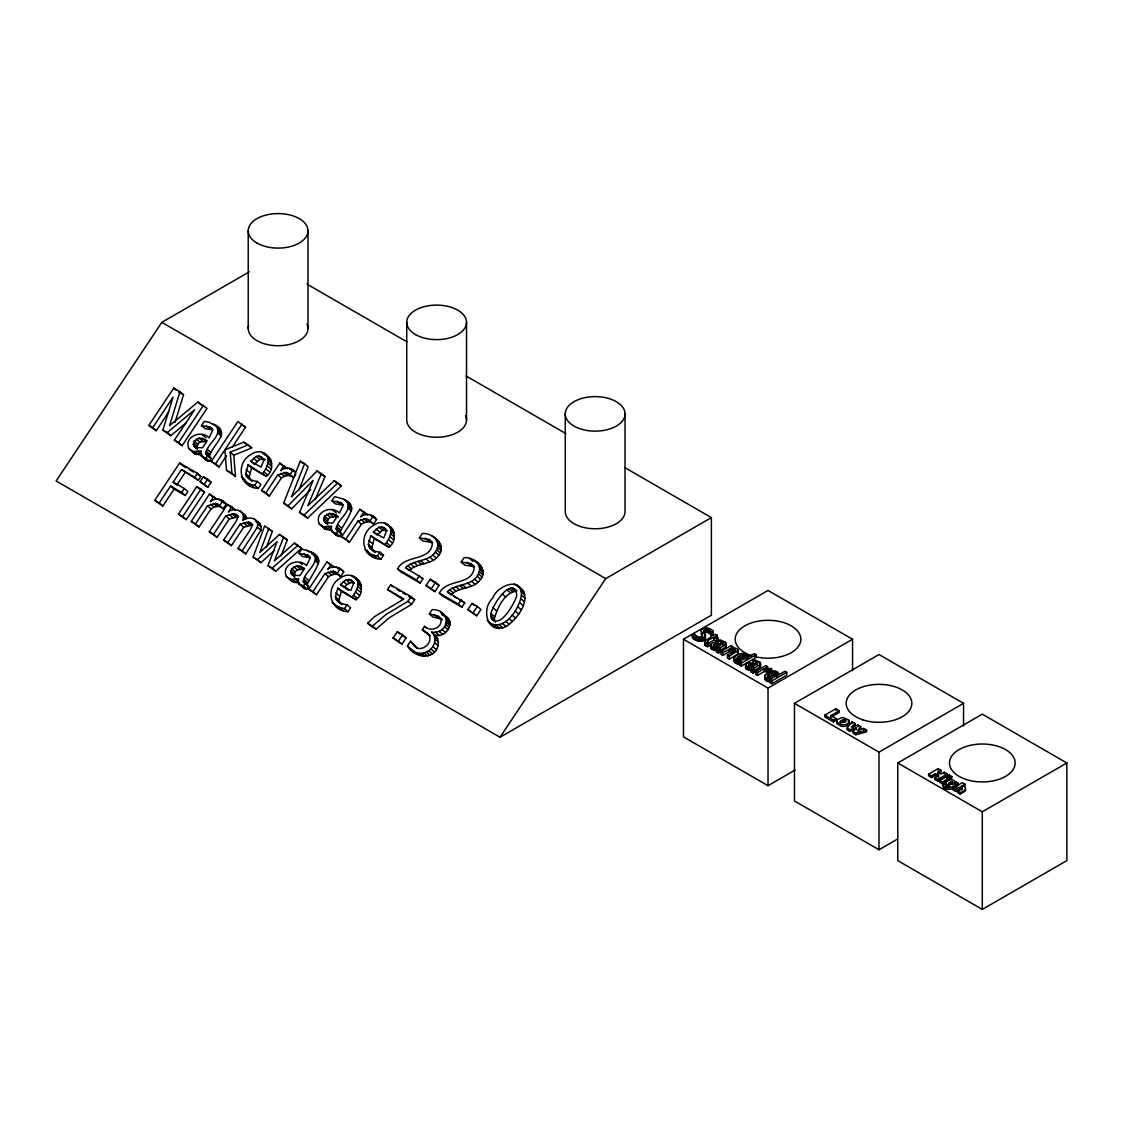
<?xml version="1.0" encoding="UTF-8"?>
<svg xmlns="http://www.w3.org/2000/svg" width="1123" height="1123" viewBox="0 0 1123 1123"><rect width="100%" height="100%" fill="white"/><g stroke="black" fill="none" stroke-linecap="round" stroke-linejoin="round"><path stroke-width="1.5" d="M739.776 664.086C737.306 664.549 732.378 662.205 735.046 659.369M734.245 657.881C734.386 661.096 738.878 661.545 741.348 661.054L739.439 662.163L739.439 665.027L741.292 666.093L756.116 657.531L756.116 654.667L754.263 653.6L748.465 656.941C746.416 650.161 731.873 653.825 734.231 661.419M770.364 678.896C755.835 677.534 776.765 664.788 779.053 674.6L784.851 671.259L786.704 672.34L786.704 675.19L771.88 683.753L770.027 682.686L770.027 679.822L771.936 678.713L770.364 678.896L770.364 681.759L768.918 681.689L765.605 680.299L765.1 677.716M200.596 454.745L201.298 450.885L193.17 451.53L188.917 448.681C183.47 436.763 201.129 429.421 209.145 437.802L212.682 430.334L210.338 427.33L201.48 425.561L204.218 421.448L209.383 422.318L216.655 426.529C222.214 436.945 205.93 444.132 205.902 454.085L211.138 458.352L209.608 461.286L205.888 460.248L200.596 454.745L207.699 461.006M298.03 582.514L298.732 578.654L290.618 579.3L286.351 576.464C280.918 564.532 298.564 557.19 306.579 565.585L310.116 558.103L307.786 555.099L298.915 553.33L301.652 549.231C330.415 555.113 315.409 567.34 306.902 584.929L308.586 586.136L307.056 589.056L305.133 588.789L298.03 582.514L303.336 588.017M330.962 530.014L331.664 526.14L323.536 526.785L319.283 523.95C313.836 512.032 331.496 504.69 339.497 513.071L343.048 505.589L340.704 502.599L331.847 500.83L334.584 496.717C363.347 502.613 348.327 514.839 339.82 532.414L341.504 533.622L339.974 536.541L338.051 536.275L330.962 530.014L336.254 535.517M193.324 444.638L194.265 440.988L199.136 438.167L202.393 438.433L207.194 440.735L202.463 447.824L195.135 447.389L193.324 444.638L197.451 449.326M196.876 447.712L197.816 444.062L199.866 442.097L205.944 441.507L202.393 438.433M290.773 572.407L291.713 568.771L296.57 565.936L299.827 566.203L304.628 568.505L299.911 575.594L292.57 575.158L290.773 572.407L294.886 577.096L291.348 574.021M294.31 575.481L295.251 571.832L297.314 569.866L303.378 569.277L299.827 566.203M323.691 519.907L324.631 516.257L329.502 513.422L332.759 513.702L337.56 516.004L332.829 523.079L325.488 522.658L323.691 519.907L327.818 524.595M327.242 522.981L328.183 519.331L330.232 517.366L336.31 516.777L332.759 513.702M946.282 783.166L945.945 785.468L949.861 786.647M245.712 473.597L248.099 464.838L266.376 476.419C279.739 466.073 265.168 444.511 251.37 454.282C235.128 462.76 239.059 487.733 258.276 488.407L260.901 484.462L257.349 481.388C252.675 480.953 246.442 479.016 245.712 473.597L249.264 476.671L250.485 479.914M249.264 476.671L251.636 467.912L248.099 464.838M335.44 596.917L337.812 588.157L356.089 599.738C369.453 589.393 354.896 567.831 341.083 577.601C324.842 586.08 328.772 611.038 347.99 611.712L350.615 607.782L347.063 604.707C342.389 604.272 336.156 602.321 335.44 596.917L338.978 599.991L340.199 603.219M338.978 599.991L341.364 591.231L337.812 588.157M368.358 544.402L370.73 535.643L389.021 547.224C402.385 536.878 387.828 515.317 374.015 525.087C357.774 533.565 361.704 558.538 380.922 559.212L383.547 555.267L379.995 552.193C375.307 551.758 369.074 549.821 368.358 544.402L371.91 547.477L373.117 550.719L374.998 552.362M371.91 547.477L374.282 538.717L370.73 535.643M490.751 615.839C490.007 607.276 513.604 573.053 516.833 595.499C515.106 602.419 498.359 632.965 490.751 615.839L494.288 618.913L495.425 622.31M494.288 618.913C497.222 608.175 504.087 593.028 516.299 591.119L512.748 588.045M262.824 473.344C267.063 467.954 271.738 457.749 264.045 453.131M352.552 596.664C356.202 591.512 360.75 583.469 355.626 577.826M385.47 544.15C389.12 539.012 393.682 530.968 388.544 525.311M410.541 641.219L417.11 648.224L410.541 641.219L407.452 645.851C415.735 661.279 442.322 659.019 437.591 638.594L431.611 632.179C450.056 634.256 451.544 609.382 432.187 609.607L429.309 613.944L432.846 617.018L441.255 618.984M431.611 632.179L435.148 635.253C446.35 638.299 456.626 621.145 444.413 615.348M954.676 784.079C956.473 774.533 938.21 783.784 949.861 784.991C947.068 789.09 942.843 779.853 942.618 785.117C946.956 790.283 954.087 786.928 958.186 783.278L958.186 784.921C955.701 789.399 942.899 792.038 942.871 785.244M410.962 649.136C420.17 659.819 439.149 648.476 434.039 635.534M245.74 553.906L242.203 550.832L257.321 527.249L257.743 523.964L256.76 521.184C253.307 516.72 246.92 517.535 242.68 520.314C246.723 511.33 234.482 506.613 228.334 512.032L231.759 506.88L227.52 504.438L209.271 531.825L217.062 537.341L229.289 518.98L237.964 516.847L236.363 520.96L223.603 540.093L231.408 545.624L243.649 527.263L252.31 525.171L250.682 529.228L237.936 548.375L245.74 553.906L260.859 530.323L261.294 527.038L260.311 524.244L254.359 519.065M407.958 569.656L405.6 567.606C414.247 558.678 431.092 562.525 436.594 549.793C441.381 540.682 430.923 532.611 422.29 533.565L419.37 537.945L422.908 541.019L432.72 542.535L429.168 539.461L419.37 537.945M409.137 570.681C417.237 562.174 432.144 565.515 438.84 555.169C444.624 548.094 439.065 539.686 432.257 536.078M474.074 560.209C480.869 563.816 486.427 572.239 480.644 579.314C473.948 589.645 459.054 586.304 450.955 594.825L447.403 591.751C456.064 582.823 472.895 586.655 478.398 573.923C483.185 564.813 472.727 556.741 464.094 557.696L461.174 562.09L464.725 565.164L474.524 566.666L470.986 563.592L461.174 562.09M488.589 622.395C504.409 632.403 519.402 608.82 521.451 595.008C521.563 575.706 496.731 585.925 492.772 598.11C480.546 609.256 487.382 635.323 506.038 626.536C517.563 619.124 533.523 598.194 519.107 586.683M718.467 640.672L719.997 639.787L725.556 642.328C726.932 647.129 715.463 646.511 719.59 652.309L718.706 652.982L716.516 651.958L716.895 647.648L712.164 646.68L711.126 644.125C714.453 639.169 722.061 647.901 723.226 642.496L718.467 640.672L718.467 643.535L722.538 644.841L722.538 641.977M719.183 651.087L725.64 647.045L726.02 646.132L724.265 644.223M753.126 660.675L754.656 659.791L760.201 662.345C761.591 667.146 750.108 666.529 754.249 672.312L753.351 672.986L751.175 671.961L751.54 667.652L746.809 666.697L745.77 664.142C749.111 659.187 756.705 667.904 757.871 662.5L753.126 660.675L753.126 663.539L757.183 664.844L757.183 661.98M753.828 671.091L760.299 667.048L760.201 662.345M210.254 457.987L209.454 457.159C210.633 445.55 232.966 433.029 213.595 424.045M307.702 585.757L303.35 581.854C303.364 571.902 319.648 564.715 314.103 554.299M340.62 533.257L336.268 529.354C336.296 519.388 352.58 512.214 347.021 501.784M716.895 647.648L717.007 649.487L719.59 649.445M751.119 668.185L751.175 671.961M750.992 671.526L751.54 667.652M186.446 422.641L170.822 435.668L162.905 430.081L172.998 397.205L152.714 427.652L156.265 430.727L168.815 411.874M156.265 430.727L148.84 425.42L173.714 388.095L179.975 391.702L169.559 425.673L197.873 402.034L207.011 408.337L182.151 445.663L174.388 440.16L194.616 409.797L167.271 432.594L162.905 430.081M175.09 422.276L183.512 394.777L179.975 391.702M716.895 650.512L711.196 648.757L711.126 644.125M751.54 670.515L745.854 668.775L746.669 666.248M713.667 644.686L714.2 646.118L717.625 646.918L720.264 645.388L716.628 643.928L714.172 644.265L713.667 647.55L718.144 647.171L718.144 644.307M274.517 550.326L260.957 562.679L253.124 557.134L264.677 525.887L272.384 531.361L266.376 547.462M268.832 528.287L259.82 552.446L279.487 534.436L287.277 539.952L281.073 555.955M283.726 536.878L274.433 560.882L294.437 543.069L301.624 548.235L275.753 571.228L267.948 565.697L277.128 541.637L257.406 559.619L253.124 557.134M703.953 633.428L704.163 630.017L707.897 629.371L711.378 632.221L711.378 635.085L707.897 632.221L704.163 632.881L704.163 630.017M310.706 489.53L291.615 508.873L283.6 503.216L300.262 461.16L304.614 463.673L291.489 496.913L317.135 470.902L325.024 476.475L315.254 499.595M298.788 490.484L308.165 466.733L304.614 463.673M713.877 637.232L713.877 640.096L716.544 641.64L717.934 640.84L717.934 637.976L716.544 638.776L713.877 637.232C712.473 638.383 703.882 641.149 708.964 643.1L708.964 645.964L707.687 646.694L704.921 645.135L704.584 641.373L712.024 636.165L710.747 635.436L713.189 634.032L713.189 631.182C710.48 627.813 703.728 625.974 701.159 630.27L702.535 637.555M837.014 721.401L836.719 722.089A5.713 3.299 0 0 0 837.351 724.04L841.057 726.132A5.559 3.215 0 0 0 843.387 726.455A5.461 3.144 0 0 0 846.658 725.879L848.876 724.405A5.376 3.102 0 0 0 848.904 721.794L848.188 721.078M321.487 473.401L307.786 505.757L334.177 480.728L341.406 485.936L307.604 518.096L299.56 512.439L313.12 480.419L288.078 505.799L283.6 503.216M738.092 650.315L729.29 656.309L727.451 655.242L727.451 658.106L729.29 659.173L737.699 654.091L737.797 649.417L735.663 648.097L731.087 647.774L732.996 646.68L731.157 645.599L720.952 651.494L720.952 654.358L722.805 655.425L729.403 651.607L733.852 651.775L733.852 648.912L731.143 648.631L722.805 652.561L720.952 651.494M949.061 783.166C955.589 786.226 950.212 777.832 949.061 784.823M201.157 456.135L206.071 458.212L207.601 455.278L206.716 454.913M298.606 583.918L303.505 585.981L305.035 583.062L304.151 582.683M331.524 531.404L336.423 533.467L337.953 530.547L337.068 530.182M701.159 630.27L702.591 635.421C700.485 638.692 695.432 636.348 694.098 633.428L692.147 634.551C695.151 638.215 702.451 640.447 705.469 635.8L703.953 630.564M692.147 634.551L692.147 637.415C695.151 641.065 702.451 643.297 705.469 638.664L705.426 634.692M840.341 721.373L843.485 719.562L845.647 720.812L842.503 722.622L840.341 721.373L840.341 723.086M961.92 789.385L959.716 789.048L955.519 791.378L952.865 789.848L952.865 788.192L955.519 789.722C959.112 785.567 966.566 787.546 957.512 790.887L957.512 792.529L960.179 794.073L965.612 790.76L965.401 788.964M249.39 271.794L161.824 322.343L56.15 480.981L500.03 737.25L711.392 615.222L711.392 517.605L625.034 467.744M182.151 445.663L178.599 442.602L203.46 405.277M162.821 506.024L159.269 502.95L170.57 486.006L174.107 489.081L162.821 506.024L154.749 500.353L179.624 463.027L197.409 473.288L200.961 476.363L198.322 480.321L181.505 469.582L173.167 482.104L175.539 484.153M176.718 485.164L185.056 472.657M184.312 488.533L187.864 491.607L185.253 495.51L181.715 492.436L184.312 488.533L173.167 482.104M198.322 480.321L194.77 477.247L197.409 473.288M226.565 455.699L219.041 466.971L211.264 461.455L237.795 421.63L245.572 427.147L232.25 447.165M178.515 514.067L196.75 486.666L200.989 489.123L204.54 492.197L186.292 519.584L178.515 514.067L186.292 519.584M200.062 481.697L203.375 476.728L207.615 479.184L211.166 482.258L207.853 487.228L200.062 481.697L207.853 487.228M219.041 466.971L215.504 463.897L242.035 424.073M182.754 516.51L200.989 489.123M204.302 484.153L207.615 479.184M213.735 496.478L210.31 501.616C215.349 497.391 222.48 498.907 226.27 504.073L223.182 508.719C220.136 504.774 214.549 506.557 211.068 508.873L199.038 526.94L191.247 521.409L209.496 494.022L217.286 499.538L214.451 497.91M199.038 526.94L195.486 523.865L207.516 505.799L215.813 503.329L223.182 508.719M217.062 537.341L213.51 534.267L225.751 515.906L234.412 513.773L238.638 516.426M244.126 480.953L250.022 484.181L254.724 485.333L257.349 481.388M295.812 474.313L293.496 477.794C290.464 473.864 284.863 475.647 281.382 477.963L269.352 496.015L261.561 490.498L279.809 463.111L287.6 468.628L283.361 466.185M231.408 545.624L227.871 542.563L240.097 524.202L248.759 522.097L253.012 524.764M269.352 496.015L265.8 492.941L277.83 474.889L286.14 472.404L291.84 476.25M284.049 465.554L280.624 470.691C285.102 466.986 291.798 467.519 295.405 472.123M293.496 477.794L289.945 474.72L293.047 470.074M364.105 511.779L360.68 516.917C365.719 512.635 372.878 514.32 376.654 519.373L373.552 524.02C370.52 520.089 364.919 521.872 361.438 524.174L349.407 542.241L341.631 536.724L359.865 509.323L367.656 514.853L364.835 513.211M331.187 564.279L327.762 569.431C332.787 565.15 339.96 566.834 343.722 571.888L340.634 576.52C337.588 572.59 332.001 574.372 328.52 576.689L316.489 594.741L308.699 589.224L326.947 561.837L334.738 567.354L330.499 564.911M349.407 542.241L345.87 539.166L357.9 521.114L366.196 518.629L373.552 524.02M316.489 594.741L312.938 591.681L324.968 573.614L333.278 571.144L338.978 574.976M373.103 516.299L370.014 520.946L368.358 519.402M340.634 576.52L337.082 573.446L340.171 568.814M366.772 551.758L372.668 554.987L377.37 556.138L379.995 552.193M333.854 604.272L339.736 607.501L344.452 608.638L347.063 604.707M405.6 567.606L422.978 578.668L420.072 583.034L401.122 572.084L397.57 569.01C404.252 554.551 430.306 561.64 432.383 543.785L429.168 539.461M387.519 589.505L390.622 584.844L411.074 596.65L414.612 599.724L411.509 604.385L389.47 617.622L376.051 629.133L371.166 626.311L367.614 623.237L374.408 616.724L403.915 598.98L387.519 589.505L402.989 599.471M420.072 583.034L416.521 579.959L419.426 575.594M367.614 623.237L372.499 626.058L385.919 614.548L407.958 601.31L411.074 596.65M426.08 585.476L430.221 579.243L435.542 582.318L439.093 585.392L434.938 591.61L426.08 585.476L434.938 591.61M393.148 637.99L397.303 631.758L402.61 634.818L406.161 637.892L402.02 644.125L393.148 637.99L402.02 644.125M431.386 588.55L435.542 582.318M398.468 641.051L402.61 634.818M447.403 591.751L464.782 602.812L461.876 607.164L442.925 596.229L439.374 593.155C446.056 578.696 472.123 585.785 474.187 567.929L470.986 563.592M430.039 635.66L422.29 629.694L424.522 626.353C430.516 632.024 441.564 628.655 441.114 619.854L437.717 615.909L429.309 613.944M461.876 607.164L458.324 604.09L461.23 599.738M467.884 609.607L472.025 603.388L477.345 606.448L480.897 609.522L476.742 615.755L467.884 609.607L476.742 615.755M473.19 612.681L477.345 606.448M500.03 737.25L605.718 578.612L711.392 517.605M945.791 786.633L945.959 784.724M737.6 657.18L736.997 658.892L741.026 660.38L747.202 657.671C746.219 653.095 740.001 654.821 737.6 657.18L736.927 660.942M768.188 674.839L767.585 676.551L771.613 678.039L777.79 675.33C776.807 670.754 770.589 672.48 768.188 674.839L768.188 677.702L773.326 675.33L777.341 676.846L777.341 673.982M854.631 729.95L849.872 731.34L847.135 729.768L847.135 728.055L852.146 721.752L855.094 723.465L855.094 725.177L852.61 727.592M855.094 723.465L851.36 727.086L857.986 725.135L860.751 726.721L857.41 730.596L863.713 728.434L866.647 730.132L866.647 731.845L855.754 734.751L853.031 733.179L853.031 731.466L856.217 727.76L856.217 729.487M858.519 731.017L860.751 728.434L860.751 726.721M262.361 459.012L259.778 459.504L254.317 464.29L250.766 461.216L256.226 456.429L258.823 455.938L264.86 459.784L258.823 455.938M375.784 534.071L373.412 532.021L378.872 527.234L383.954 527.529L386.312 529.579M376.963 535.095L382.424 530.309L387.491 530.603M342.852 586.585L340.494 584.536L345.954 579.749L351.022 580.029L354.573 583.104L348.537 579.257M344.031 587.61L346.81 584.578L352.089 582.332M299.56 512.439L304.052 515.036L337.855 482.862M267.948 565.697L272.215 568.154L298.072 545.16M748.816 664.269L748.339 665.7L750.29 666.655L752.284 666.922L754.923 665.392L749.911 663.918L748.816 664.269L748.816 667.132M751.175 669.097L753.351 670.122L754.249 669.448M949.272 784.415L951.378 783.461L952.922 784.051M840.664 722.524C842.503 719.169 847.219 724.349 845.549 720.306M737.6 660.043L742.738 657.671L746.318 658.654L746.318 655.79M795.182 769.999L768.02 785.693L683.472 736.885L683.472 639.268L768.02 590.445L852.554 639.268L852.554 670.642M711.378 632.221L713.189 631.182M717.288 638.131L717.288 635.267L715.267 636.432L717.934 637.976M704.584 641.373L707.687 643.83L713.877 640.096M727.451 655.242C728.378 653.712 738.85 651.143 733.852 648.912M739.439 662.163L741.292 663.23L756.116 654.667M755.611 671.498L757.464 672.565L764.187 668.69L769.887 669.757L769.887 672.621L764.187 671.554L757.464 675.428L755.611 674.361L755.611 671.498L765.802 665.616L767.655 666.683L765.746 667.792L771.613 668.761L771.613 671.624L771.08 668.396M769.887 669.757L771.613 668.761M770.027 679.822L771.88 680.889L786.704 672.34M683.472 639.268L768.02 688.076L852.554 639.268M897.123 839.316L879 849.774L794.452 800.966L794.452 703.335L879 654.527L963.548 703.335L963.548 726.005M830.908 715.562L836.2 718.622L836.2 720.334L833.491 721.892L824.801 716.881L824.801 715.154L835.793 708.81L839.19 710.775L839.19 712.487L830.908 717.274L830.908 715.562L839.19 710.775M824.801 715.154L833.491 720.18L836.2 718.622M794.452 703.335L879 752.143L963.548 703.335M897.768 762.98L982.302 714.172L1066.85 762.98L1066.85 860.611L982.302 909.419L897.768 860.611L897.768 762.98L982.302 811.789L1066.85 762.98M937.551 776.555L935.403 775.305L931.543 777.537L928.595 775.839L928.595 774.182L938.14 768.665L941.102 770.364L941.102 772.02L937.747 773.958L937.747 772.301L941.102 770.364M928.595 774.182L931.543 775.881L935.403 773.649L938.631 775.516L938.631 777.172M937.747 772.301L940.976 774.154L944.317 772.231L947.293 773.944L947.293 775.6L937.733 781.117L934.771 779.404L934.771 777.748L938.631 775.516M934.771 777.748L937.733 779.46L947.293 773.944M939.614 780.541L946.535 776.555L949.188 778.085L949.188 779.741L942.267 783.728L939.614 782.198L939.614 780.541L942.267 782.071L949.188 778.085M947.363 776.077L949.174 775.024L951.827 776.555L951.827 778.211L950.016 779.264L950.016 777.607L947.363 776.077L947.363 777.72M950.016 777.607L951.827 776.555M954.676 782.436L955.701 781.833L958.186 783.278M952.865 788.192L962.425 782.675L965.064 784.205L965.064 785.861M965.064 784.205L961.555 786.24C968.04 785.595 965.948 792.206 960.179 792.417L957.512 790.887M230.243 452.19L248.211 444.862L251.749 447.937L233.795 455.264L230.243 452.19L231.914 473.373L235.465 476.447L233.795 455.264M248.211 444.862L243.649 442.223L224.895 449.804L226.495 470.242L235.465 476.447M847.135 728.055L849.872 729.627L856.217 727.76M853.031 731.466L855.754 733.038L866.647 730.132M188.917 448.681L194.77 453.832L201.761 454.661L198.209 451.586M319.283 523.95L325.137 529.087L332.127 529.93L328.576 526.855M288.653 578.527L294.156 582.374L299.195 582.43M754.319 667.89L749.911 666.781L749.911 663.918M212.584 429.927L205.018 428.635L201.48 425.561M342.95 505.196L335.384 503.904L331.847 500.83M310.032 557.71L302.466 556.404L298.915 553.33M380.613 554.734L383.547 555.267M376.654 519.373L370.52 515.471M222.508 502.22L226.27 504.073M255.37 521.17L257.911 522.125M522.658 589.757L514.348 583.932M311.773 553.737L317.655 557.373M355.008 578.542L359.163 580.9M707.953 645.514L708.964 645.964M441.479 614.281L447.965 618.422M719.59 652.309L718.874 651.817M717.288 635.267L715.267 634.298L713.414 635.365L712.136 634.621M306.902 284.077L406.877 341.799M465.961 375.91L565.95 433.632M161.824 322.343L605.718 578.612M242.75 425.519L245.572 427.147M178.515 391.885L183.512 394.777M320.687 473.962L325.024 476.475M341.406 485.936L334.177 480.728M251.749 447.937L243.649 442.223M250.766 461.216L261.083 467.168L263.68 460.739L261.308 456.724M373.412 532.021L383.715 537.973L386.326 531.544L383.954 527.529M251.636 467.912L266.376 476.419M374.282 538.717L389.021 547.224M436.426 583.848L439.093 585.392M420.213 577.068L422.978 578.668M453.72 596.411L456.485 598.012M459.251 599.612L464.782 602.812M148.84 425.42L152.714 427.652M174.388 440.16L178.599 442.602M211.264 461.455L215.504 463.897M226.495 470.242L231.914 473.373M261.561 490.498L265.8 492.941M341.631 536.724L345.87 539.166M397.57 569.01L416.521 579.959M439.374 593.155L458.324 604.09M183.175 466.087L186.137 467.8M189.099 469.512L193.549 472.081M196.511 473.794L200.961 476.363M208.331 480.63L211.166 482.258M397.093 589.603L400.013 591.288M402.932 592.972L405.852 594.657M408.772 596.341L414.612 599.724M181.505 469.582L194.77 477.247M200.301 489.74L204.54 492.197M232.489 508.326L235.311 509.954L231.759 506.88M268.229 528.961L272.384 531.361M287.277 539.952L279.487 534.436M299.195 546.845L301.624 548.235M422.29 629.694L430.123 635.59M170.57 486.006L181.715 492.436M340.494 584.536L350.797 590.487L353.394 584.044L351.022 580.029M174.107 489.081L185.253 495.51M345.505 588.452L348.453 590.151M341.364 591.231L356.089 599.738M402.174 635.59L406.161 637.892M154.749 500.353L159.269 502.95M191.247 521.409L195.486 523.865M209.271 531.825L213.51 534.267M223.603 540.093L227.871 542.563M237.936 548.375L242.203 550.832M308.699 589.224L312.938 591.681M343.722 571.888L338.907 567.901M221.456 500.086L222.719 500.998L219.631 505.645L217.974 504.087M392.095 528.386L386.691 523.936M267.597 456.205L269.45 457.58M350.573 504.859L343.961 499.314M217.146 427.119L220.206 429.59M736.814 651.48L738.092 653.179M243.677 513.941L246.653 517.661L243.115 514.587M413.559 645.164C420.325 654.723 435.626 641.682 427.765 633.54M516.945 584.971L520.496 588.045M520.581 588.929L524.132 591.989M521.367 591.695L524.904 594.769M514.46 588.705L516.833 590.754M521.451 595.008L525.003 598.082M510.909 588.017L514.46 591.091M520.861 598.671L524.413 601.746M508.944 588.592L512.495 591.667M476.082 561.612L481.177 566.315M478.735 565.108L482.286 568.168M506.852 589.786L510.404 592.86M469.484 558.37L473.036 561.444M479.381 567.185L482.918 570.259M519.612 602.546L523.164 605.62M479.549 569.389L483.087 572.463M479.212 571.635L482.764 574.709M466.873 562.258L470.425 565.332M517.689 606.617L521.24 609.691M502.318 594.025L505.869 597.099M478.398 573.923L481.949 576.997M434.278 537.482L439.374 542.184M436.931 540.963L440.469 544.037M477.093 576.239L480.644 579.314M437.563 543.041L441.114 546.115M515.106 610.898L518.658 613.972M437.731 545.259L441.283 548.333M474.65 579.201L478.187 582.276M437.409 547.505L440.96 550.579M425.07 538.128L428.607 541.202M512.074 615.053L515.625 618.127M436.594 549.793L440.146 552.867M471.758 581.405L475.31 584.479M435.289 552.109L438.84 555.169M508.958 618.534L512.509 621.595M467.898 583.146L471.435 586.22M432.846 555.071L436.384 558.145M493.067 607.894L496.619 610.968M505.771 621.328L509.323 624.402M462.479 584.774L466.017 587.848M429.955 557.261L433.506 560.335M459.742 585.462L463.294 588.536M502.486 623.462L506.038 626.536M490.976 613.579L494.527 616.639M389.863 526.996L393.415 530.07M384.389 522.953L386.761 525.003M426.094 559.015L429.632 562.09M390.65 528.975L394.187 532.049M455.798 586.655L459.349 589.729M491.046 617.734L494.597 620.808M499.272 624.851L502.809 627.925M390.888 531.249L394.44 534.323M371.825 515.401L375.377 518.461M491.874 619.25L494.246 621.286M472.025 603.388L474.397 605.437M390.607 533.79L394.159 536.864M496.226 625.413L499.777 628.487M317.135 470.902L319.493 472.951M420.676 560.63L424.213 563.704M452.429 588.101L455.966 591.175M381.455 526.743L385.007 529.817M359.865 509.323L362.238 511.372M493.376 625.16L496.928 628.234M487.157 620.149L492.141 625.469M378.872 527.234L382.424 530.309M389.779 536.527L393.331 539.601M490.709 624.079L494.26 627.153M417.938 561.332L421.49 564.406M449.621 589.8L453.173 592.874M300.262 461.16L302.634 463.209M366.196 518.629L369.748 521.704M348.369 504.704L351.92 507.778M388.418 539.475L391.969 542.549M376.191 529.003L379.742 532.063M363.726 518.658L367.277 521.732M413.994 562.525L417.545 565.585M348.397 506.361L351.948 509.435M348.004 508.158L351.555 511.232M430.221 579.243L433.773 582.318M360.96 519.486L364.512 522.56M340.704 502.599L343.077 504.648M386.523 542.634L390.06 545.694M410.611 563.957L414.162 567.031M336.816 501.181L340.353 504.255M357.9 521.114L361.438 524.174M407.817 565.655L411.369 568.729M291.769 469.175L295.321 472.25M289.271 468.235L291.643 470.27M279.809 463.111L282.182 465.161M368.751 540.402L372.289 543.476M332.787 510.024L336.339 513.099M336.17 515.134L338.528 517.184M267.218 456.191L270.769 459.265M286.14 472.404L289.678 475.478M261.743 452.148L265.295 455.222M268.004 458.17L271.555 461.244M283.67 472.446L287.221 475.52M368.765 546.115L372.317 549.189M369.565 547.645L373.117 550.719M372.387 550.116L374.745 552.165M268.257 460.444L271.794 463.518M329.502 513.422L333.04 516.496M377.37 556.138L380.922 559.212M280.904 473.26L284.456 476.334M197.873 402.034L201.424 405.108M267.962 462.985L271.513 466.059M440.497 612.344L444.048 615.418M445.649 617.004L449.186 620.064M326.695 514.292L330.232 517.366M337.672 524.623L341.224 527.698M372.668 554.987L376.205 558.061M446.378 618.731L449.93 621.805M365.045 549.723L370.323 554.832M446.645 620.57L450.197 623.644M369.074 553.442L372.611 556.503M267.134 465.722L270.685 468.796M277.83 474.889L281.382 477.963M256.226 456.429L259.778 459.504M324.631 516.257L328.183 519.331M336.577 526.575L340.129 529.649M446.421 622.493L449.958 625.567M437.717 615.909L442.378 619.784M336.1 528.147L339.651 531.221M173.714 388.095L176.072 390.144M323.803 518.068L327.354 521.142M336.268 529.354L341.504 533.622M253.545 458.198L257.097 461.258M265.772 468.67L269.323 471.744M434.011 614.492L437.563 617.566M445.705 624.514L449.256 627.589M218.002 429.449L221.554 432.523M324.266 521.521L326.639 523.571M444.511 626.634L448.049 629.708M336.423 533.467L339.974 536.541M218.03 431.092L221.582 434.166M263.877 471.814L267.428 474.889M334.514 533.2L338.051 536.275M217.637 432.888L221.189 435.963M325.867 527.066L329.418 530.14M210.338 427.33L212.71 429.379M323.536 526.785L327.088 529.859M390.622 584.844L392.994 586.894M442.055 629.456L445.606 632.53M206.45 425.912L210.001 428.986M407.958 601.31L411.509 604.385M439.093 631.308L442.63 634.383M304.052 515.036L307.604 518.096M435.612 632.221L439.149 635.295M288.078 505.799L291.615 508.873M246.105 469.596L249.657 472.671M424.522 626.353L426.894 628.389M202.421 434.769L205.972 437.83M246.119 475.31L249.671 478.384M435.036 639.029L438.588 642.103M246.934 476.84L252.113 481.36M423.975 630.663L427.526 633.737M254.724 485.333L258.276 488.407M199.136 438.167L202.673 441.227M434.601 642.693L438.152 645.767M241.263 476.517L244.814 479.591L247.678 484.027M250.022 484.181L253.573 487.256M196.328 439.023L199.866 442.097M242.414 478.917L245.965 481.992M246.428 482.623L249.98 485.697M207.306 449.354L210.857 452.429M353.773 576.45L357.311 579.524M356.932 579.496L360.483 582.57M351.471 575.467L353.829 577.517M357.718 581.475L361.269 584.55M432.72 646.511L436.271 649.585M194.265 440.988L197.816 444.062M206.211 451.306L209.762 454.38M357.97 583.763L361.522 586.838M205.748 452.878L209.285 455.952M193.437 442.799L196.988 445.873M207.601 455.278L211.138 458.352M205.902 454.085L209.454 457.159M336.409 566.961L338.781 569.01M430.881 648.897L434.419 651.972M357.676 586.304L361.227 589.364M193.9 446.252L196.272 448.302M326.947 561.837L329.32 563.886M428.846 650.793L432.397 653.867M206.071 458.212L209.608 461.286M345.954 579.749L349.492 582.823M356.861 589.042L360.399 592.116M195.5 451.811L199.052 454.871M311.043 551.814L314.594 554.888M333.278 571.144L336.816 574.218M426.642 652.182L430.179 655.256M193.17 451.53L196.722 454.604M315.437 557.219L318.988 560.293M343.273 581.503L346.81 584.578M355.486 591.989L359.037 595.064M306.818 550.088L309.19 552.137M330.808 571.172L334.359 574.246M315.465 558.861L319.016 561.935M424.241 653.067L427.793 656.141M167.271 432.594L170.822 435.668M315.072 560.672L318.623 563.746M328.042 572L331.594 575.074M397.303 631.758L399.662 633.807M294.437 543.069L297.988 546.143M421.743 653.446L425.294 656.52M307.786 555.099L310.145 557.148M353.591 595.134L357.142 598.208M419.216 653.291L422.767 656.365M303.884 553.695L307.435 556.769M416.675 652.589L420.213 655.664M324.968 573.614L328.52 576.689M414.092 651.368L417.644 654.442M407.452 645.851L411.004 648.926M256.76 521.184L260.311 524.244M203.375 476.728L205.734 478.777M257.743 523.964L261.294 527.038M335.819 592.916L339.371 595.99M240.125 510.867L245.586 515.555M299.855 562.539L302.227 564.588M372.499 626.058L376.051 629.133M257.321 527.249L260.859 530.323M243.326 517.198L245.684 519.247M248.759 522.097L252.31 525.171L250.654 522.714M227.52 504.438L231.071 507.512M179.624 463.027L181.982 465.062M335.847 598.629L339.385 601.703M336.647 600.145L341.827 604.665M246.372 522.139L249.91 525.199M296.57 565.936L300.122 569.01M218.957 499.145L221.315 501.195M344.452 608.638L347.99 611.712M234.412 513.773L237.964 516.847L236.279 514.376M243.48 522.841L247.032 525.901M293.763 566.792L297.314 569.866M209.496 494.022L213.047 497.096M232.04 513.829L235.591 516.903M304.754 577.138L308.306 580.212M339.736 607.501L343.287 610.561M332.127 602.237L337.391 607.346M336.142 605.943L339.693 609.017M229.148 514.545L232.7 517.619M303.645 579.075L307.197 582.149M196.75 486.666L199.122 488.716M215.813 503.329L219.364 506.403M240.097 524.202L243.649 527.263M291.713 568.771L295.251 571.832M303.182 580.647L306.733 583.721M213.356 503.357L216.893 506.431M290.871 570.568L294.423 573.642M305.035 583.062L308.586 586.136M303.35 581.854L306.902 584.929M225.751 515.906L229.289 518.98M210.591 504.185L214.128 507.259M303.505 585.981L307.056 589.056M295.644 579.356L298.016 581.405M301.582 585.715L305.133 588.789M292.949 579.58L296.486 582.655M207.516 505.799L211.068 508.873M290.618 579.3L294.156 582.374M286.351 576.464L292.205 581.602M272.215 568.154L275.753 571.228M257.406 559.619L260.957 562.679M205.888 460.248L204.147 457.819M322.834 527.024L325.137 529.087M192.468 451.755L194.77 453.832M288.302 473.176L289.945 474.72M335.44 571.902L337.082 573.446M412.169 650.02L414.499 652.21M954.213 782.534L954.747 783.503M435.148 635.253L437.591 638.594M367.446 550.396L368.597 552.797M701.159 633.133L701.215 634.242M705.469 638.664L704.893 633.232M982.302 811.789L982.302 909.419M962.004 788.009L962.004 789.666M961.92 787.728L961.821 789.988M961.597 787.462L961.597 789.118M961.063 787.265L961.063 788.922M960.446 787.223L960.446 788.879M960.179 792.417L960.179 794.073M955.701 781.833L955.701 783.489M955.519 789.722L955.519 791.378M952.781 783.222L952.781 784.879M952.557 782.057L952.557 783.714M952.009 781.847L952.009 783.503M951.378 781.805L951.378 783.461M949.174 775.024L949.174 776.681M949.272 782.759L949.16 785.188M946.535 776.555L946.535 778.211M945.791 784.977L945.763 786.844M944.317 772.231L944.317 773.887M943.685 783.068L943.685 784.724M942.267 782.071L942.267 783.728M938.14 768.665L938.14 770.322M937.733 779.46L937.733 781.117M935.403 773.649L935.403 775.305M931.543 775.881L931.543 777.537M879 752.143L879 849.774M863.713 728.434L863.713 730.147M857.986 725.135L857.986 726.848M855.754 733.038L855.754 734.751M852.146 721.752L852.146 723.465M849.872 729.627L849.872 731.34M845.1 719.899L845.1 721.612M844.37 719.632L844.37 721.345M843.485 719.562L843.485 721.275M835.793 708.81L835.793 710.522M833.491 720.18L833.491 721.892M776.905 673.449L776.905 676.313M776.33 673.028L776.33 675.892M775.642 672.705L775.642 675.569M774.912 672.509L774.912 675.372M774.14 672.424L774.14 675.288M773.326 672.466L773.326 675.33M771.88 680.889L771.88 683.753M771.557 672.916L771.557 675.779M769.606 673.842L769.606 676.706M769.199 669.182L769.199 672.045M768.918 678.825L768.918 681.689M768.23 668.775L768.23 671.624M768.02 688.076L768.02 785.693M767.585 678.531L767.585 681.394M767.079 668.55L767.079 671.414M766.391 677.997L766.391 680.861M765.718 668.522L765.718 671.386M765.605 677.436L765.605 680.299M765.1 674.853L765.086 679.71M764.833 675.541L764.819 679.078M764.187 668.69L764.187 671.554M760.664 663.272L760.58 666.599M760.299 664.198L760.299 667.048M757.464 672.565L757.464 675.428M755.442 661.236L755.442 664.1M754.459 667.792L754.459 670.656M753.351 670.122L753.351 672.986M752.789 664.311L752.789 667.174M752.466 669.87L752.466 672.733M751.666 669.49L751.666 672.354M751.273 663.946L751.273 666.795M750.052 667.567L750.052 670.431M748.76 667.371L748.76 670.234M747.693 667.09L747.693 669.94M747.637 654.962L747.637 657.825M746.753 656.323L746.753 659.187M746.809 666.697L746.809 669.547M745.77 664.142L745.854 668.775M745.742 655.369L745.742 658.232M745.504 665.013L745.504 667.876M745.054 655.046L745.054 657.91M744.324 654.849L744.324 657.713M743.552 654.765L743.552 657.629M742.738 654.807L742.738 657.671M741.292 663.23L741.292 666.093M740.969 655.256L740.969 658.12M739.018 656.183L739.018 659.047M738.33 661.166L738.33 664.03M737.797 649.417L737.699 654.091M736.997 660.871L736.997 663.735M735.804 660.338L735.804 663.188M735.018 659.777L735.018 662.64M734.835 649.319L734.835 652.168M734.512 657.194L734.498 662.051M732.631 648.687L732.631 651.537M731.143 648.631L731.143 651.494M729.403 648.743L729.403 651.607M729.29 656.309L729.29 659.173M726.02 643.268L725.935 646.581M725.556 642.328L725.64 647.045M722.805 652.561L722.805 655.425M720.784 641.219L720.784 644.083M719.815 647.789L719.815 650.652M718.706 650.119L718.706 652.982M717.822 649.866L717.822 652.73M717.007 649.487L717.007 652.351M716.544 638.776L716.544 641.64M716.628 643.928L716.628 646.792M716.46 648.168L716.516 651.958M715.393 647.564L715.393 650.428M715.253 643.914L715.253 646.778M714.172 644.265L714.172 647.129M714.116 647.367L714.116 650.231M713.035 647.073L713.035 649.936M712.164 646.68L712.164 649.543M711.196 645.893L711.196 648.757M710.845 645.009L710.845 647.873M710.115 630.733L710.115 633.597M708.964 629.821L708.964 632.684M708.22 640.503L708.22 643.367M707.897 629.371L707.897 632.221M707.687 643.83L707.687 646.694M706.732 629.161L706.732 632.024M705.974 643.114L705.974 645.978M705.623 629.231L705.623 632.095M705.005 636.685L705.005 639.549M704.921 642.272L704.921 645.135M704.697 629.568L704.697 632.431M703.995 637.471L703.995 640.335M703.054 637.92L703.054 640.784M702.156 633.695L702.156 636.559M702.029 638.229L702.029 641.093M701.749 632.825L701.749 635.688M700.934 638.383L700.934 641.233M699.755 638.383L699.755 641.247M698.548 638.243L698.548 641.107M697.369 637.962L697.369 640.826M696.232 637.541L696.232 640.405M695.109 636.966L695.109 639.829M693.663 635.955L693.663 638.819M625.034 413.882A29.886 17.252 0 0 1 580.198 428.832A29.886 17.252 0 0 1 580.198 398.932A29.886 17.252 0 0 1 625.034 413.882L625.034 511.498A29.886 17.252 0 0 1 595.148 528.765A29.886 17.252 0 0 1 565.262 511.498L565.262 413.882M466.522 322.357L466.522 419.988M406.737 322.357L406.737 419.988A29.886 17.252 0 0 0 440.525 437.1A29.886 17.252 0 0 0 465.498 415.524M307.997 230.847L307.997 328.463M248.225 230.847L248.225 328.463M751.596 655.678A32.834 18.965 0 0 1 750.613 623.181A32.834 18.965 0 0 1 800.769 637.934A32.834 18.965 0 0 1 754.656 656.576M306.986 324A29.886 17.252 0 0 1 279.416 345.702A29.886 17.252 0 0 1 248.674 325.459M837.014 719.689L836.719 720.376A5.713 3.299 0 0 0 837.351 722.328L841.057 724.419A5.559 3.215 0 0 0 844.538 724.686A5.461 3.144 0 0 0 846.658 724.167L848.876 722.693A5.376 3.102 0 0 0 848.904 720.082L842.657 717.429L837.014 719.689M965.892 779.404A32.834 18.965 0 0 0 1015.15 762.98A32.834 18.965 0 0 0 965.892 746.556A32.834 18.965 0 0 0 965.892 779.404M862.576 719.759A32.834 18.965 0 0 0 911.848 703.335A32.834 18.965 0 0 0 862.576 686.925A32.834 18.965 0 0 0 862.576 719.759M415.496 334.57A29.886 17.252 0 0 0 465.498 326.835A29.886 17.252 0 0 0 428.888 305.695A29.886 17.252 0 0 0 415.496 334.57M256.97 243.045A29.886 17.252 0 0 0 306.986 235.311A29.886 17.252 0 0 0 270.376 214.17A29.886 17.252 0 0 0 256.97 243.045"/></g></svg>
